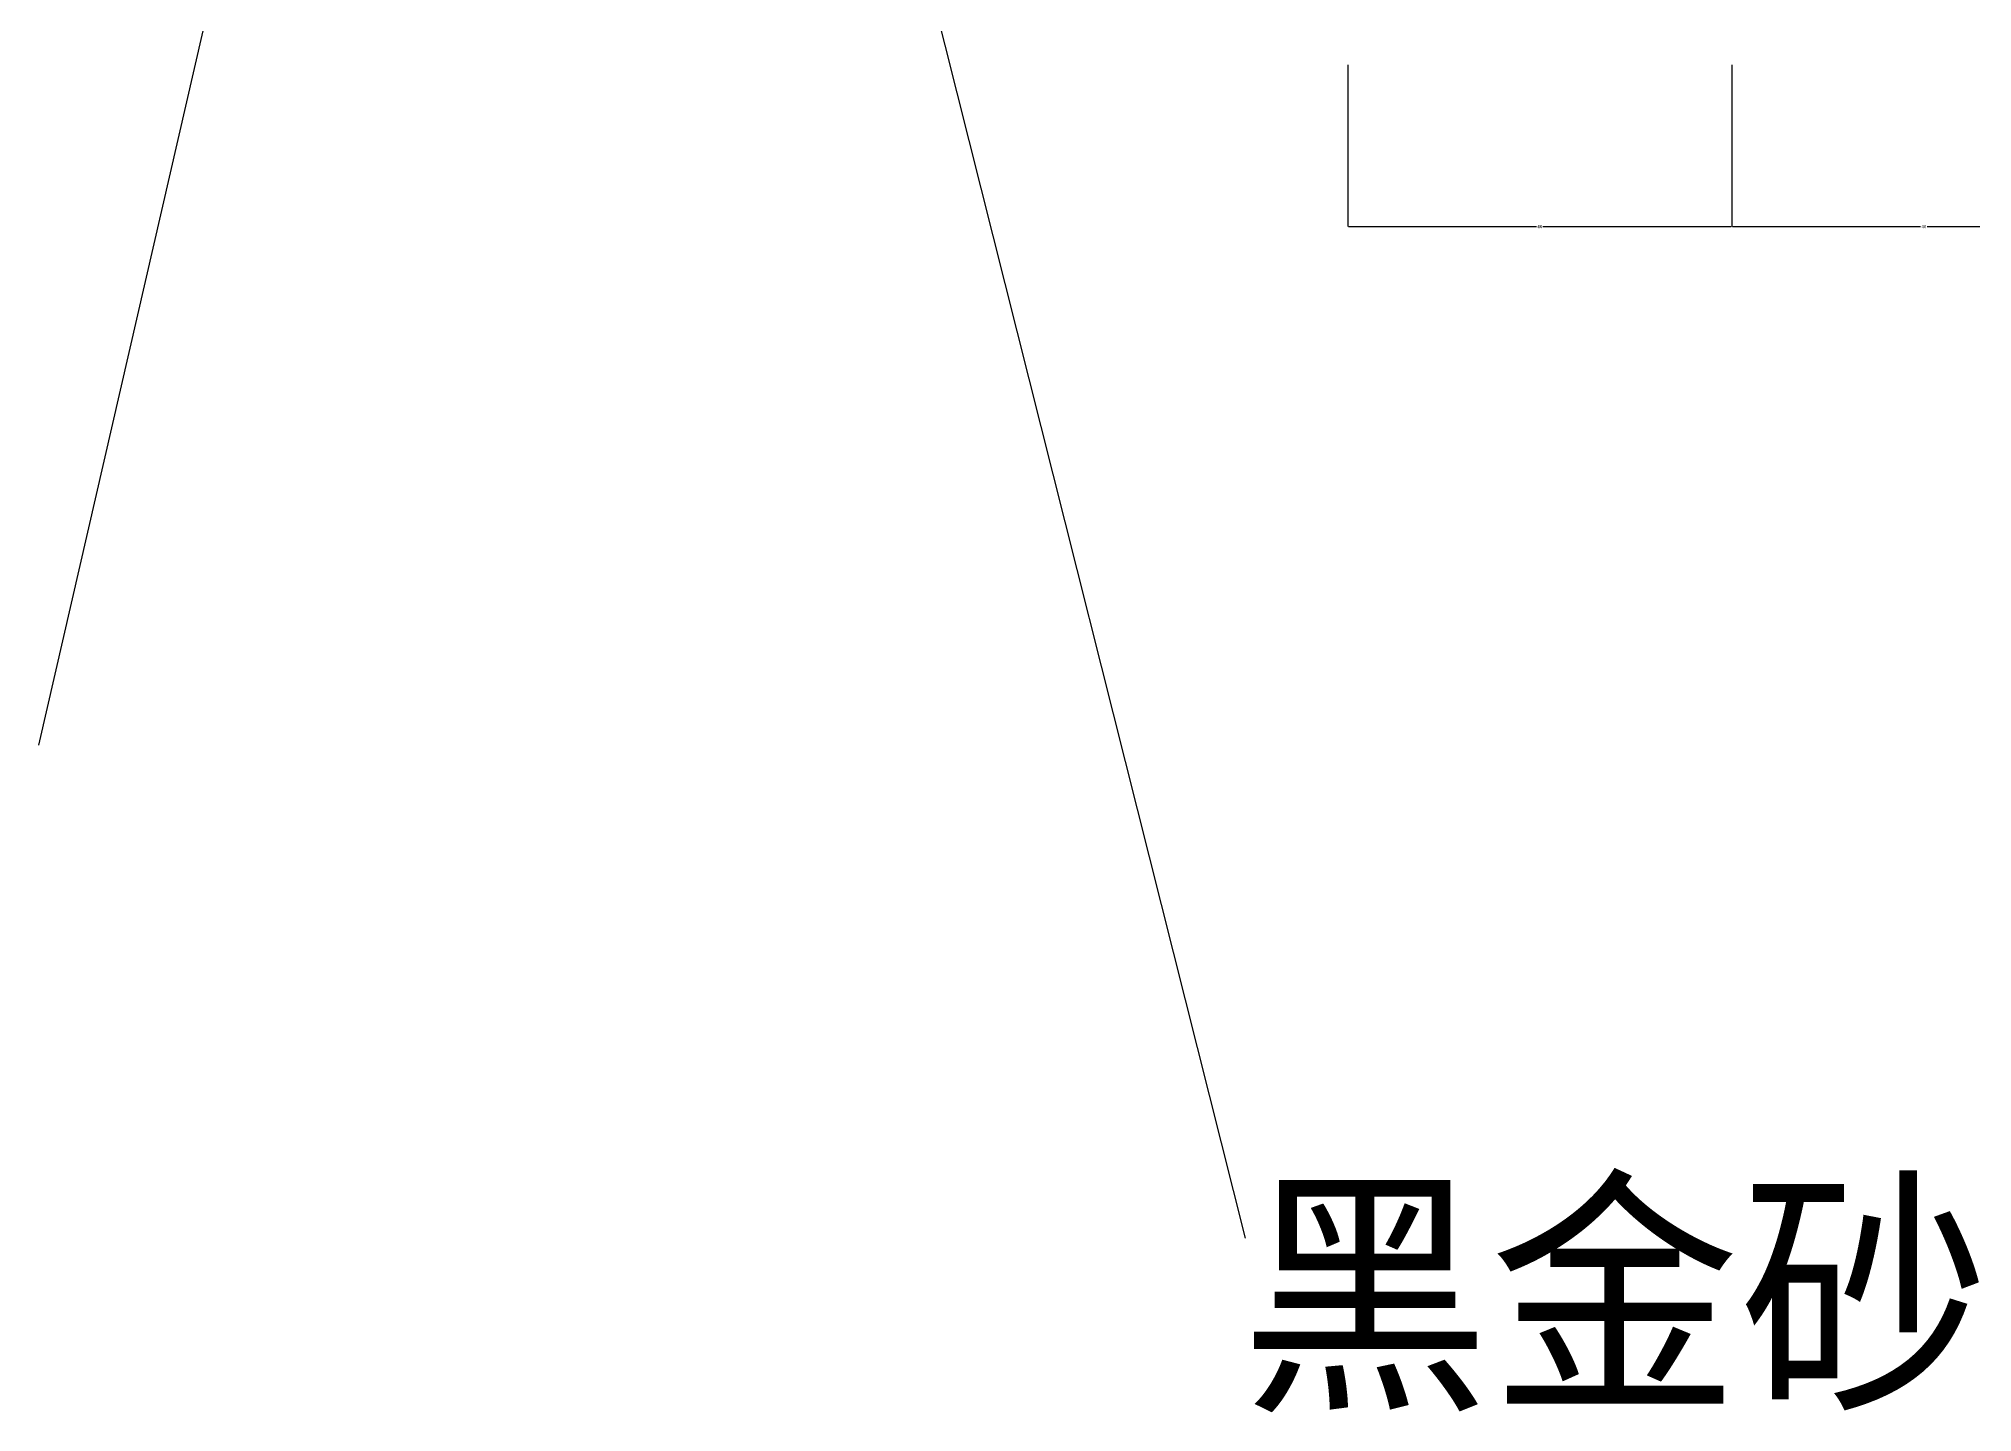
# Model space of a CAD drawing. Header units: metres. Extents: x 257 to 5327, y 365 to 7077.
# Drawn here: x 632 to 1236, y 365 to 794 of the extents above; entities that cross this region are included whole.
import ezdxf

# ---------------------------------------------------------------- set-up
doc = ezdxf.new("R2010")
doc.units = ezdxf.units.M
doc.layers.add('DIM', color=3, linetype='Continuous')
doc.layers.add('TEXT', color=3, linetype='Continuous')
doc.dimstyles.get("Standard").update_dxf_attribs({"dimtxt": 2.5, "dimasz": 2.5, "dimexe": 1.25, "dimexo": 0.625, "dimtad": 1, "dimcen": 2.5, "dimazin": 3, "dimtfac": 1, "dimtmove": 0, "dimatfit": 3})

# ---------------------------------------------------------------- blocks, each defined once
blk = doc.blocks.new('*D10')
for p, q in [((1040.52, 785.48), (1040.52, 734.97)), ((1160.52, 785.48), (1160.52, 734.97)), ((1040.77, 734.97), (1099.52, 734.97)), ((1101.52, 734.97), (1160.27, 734.97))]:
    blk.add_line(p, q)
at = {"layer": 'Defpoints'}
for p in [(1040.52, 785.48), (1160.52, 785.48), (1040.52, 734.97)]:
    blk.add_point(p, dxfattribs=at)
at = {"layer": 'DIM', "insert": (1100.52, 734.97), "char_height": 1, "attachment_point": 5}
blk.add_mtext('40', dxfattribs=at)
blk = doc.blocks.new('*D11')
for p, q in [((1160.52, 785.48), (1160.52, 734.97)), ((1280.52, 785.48), (1280.52, 734.97)), ((1160.77, 734.97), (1219.52, 734.97)), ((1221.52, 734.97), (1280.27, 734.97))]:
    blk.add_line(p, q)
at = {"layer": 'Defpoints'}
for p in [(1160.52, 785.48), (1280.52, 785.48), (1160.52, 734.97)]:
    blk.add_point(p, dxfattribs=at)
at = {"layer": 'DIM', "insert": (1220.52, 734.97), "char_height": 1, "attachment_point": 5}
blk.add_mtext('40', dxfattribs=at)

msp = doc.modelspace()

# ---------------------------------------------------------------- linework, layer by layer
at = {"layer": 'DIM'}
msp.add_line((631.52, 572.97), (888.7, 1690.27), dxfattribs=at)

# ---------------------------------------------------------------- texts
at = {"layer": 'TEXT'}
msp.add_text('黑金砂石线', height=60, dxfattribs=at).set_placement((1006.97, 371.52))

# ---------------------------------------------------------------- dimensions: what is measured, and where the dimension line sits
at = {"layer": 'DIM'}
for base, p1, p2, picture, middle in [((1040.52, 734.97), (1040.52, 785.48), (1160.52, 785.48), '*D10', (1100.52, 734.97)), ((1160.52, 734.97), (1160.52, 785.48), (1280.52, 785.48), '*D11', (1220.52, 734.97))]:
    dim = msp.add_linear_dim(base=base, p1=p1, p2=p2, text='40', dimstyle='Standard', dxfattribs=at)
    dim.commit()
    dim.dimension.update_dxf_attribs({"geometry": picture, "text_midpoint": middle})

# ---------------------------------------------------------------- leaders
msp.add_leader([(878.96, 933.56), (1008.49, 418.99)], dimstyle='Standard', dxfattribs=at)

doc.saveas('drawing.dxf')
